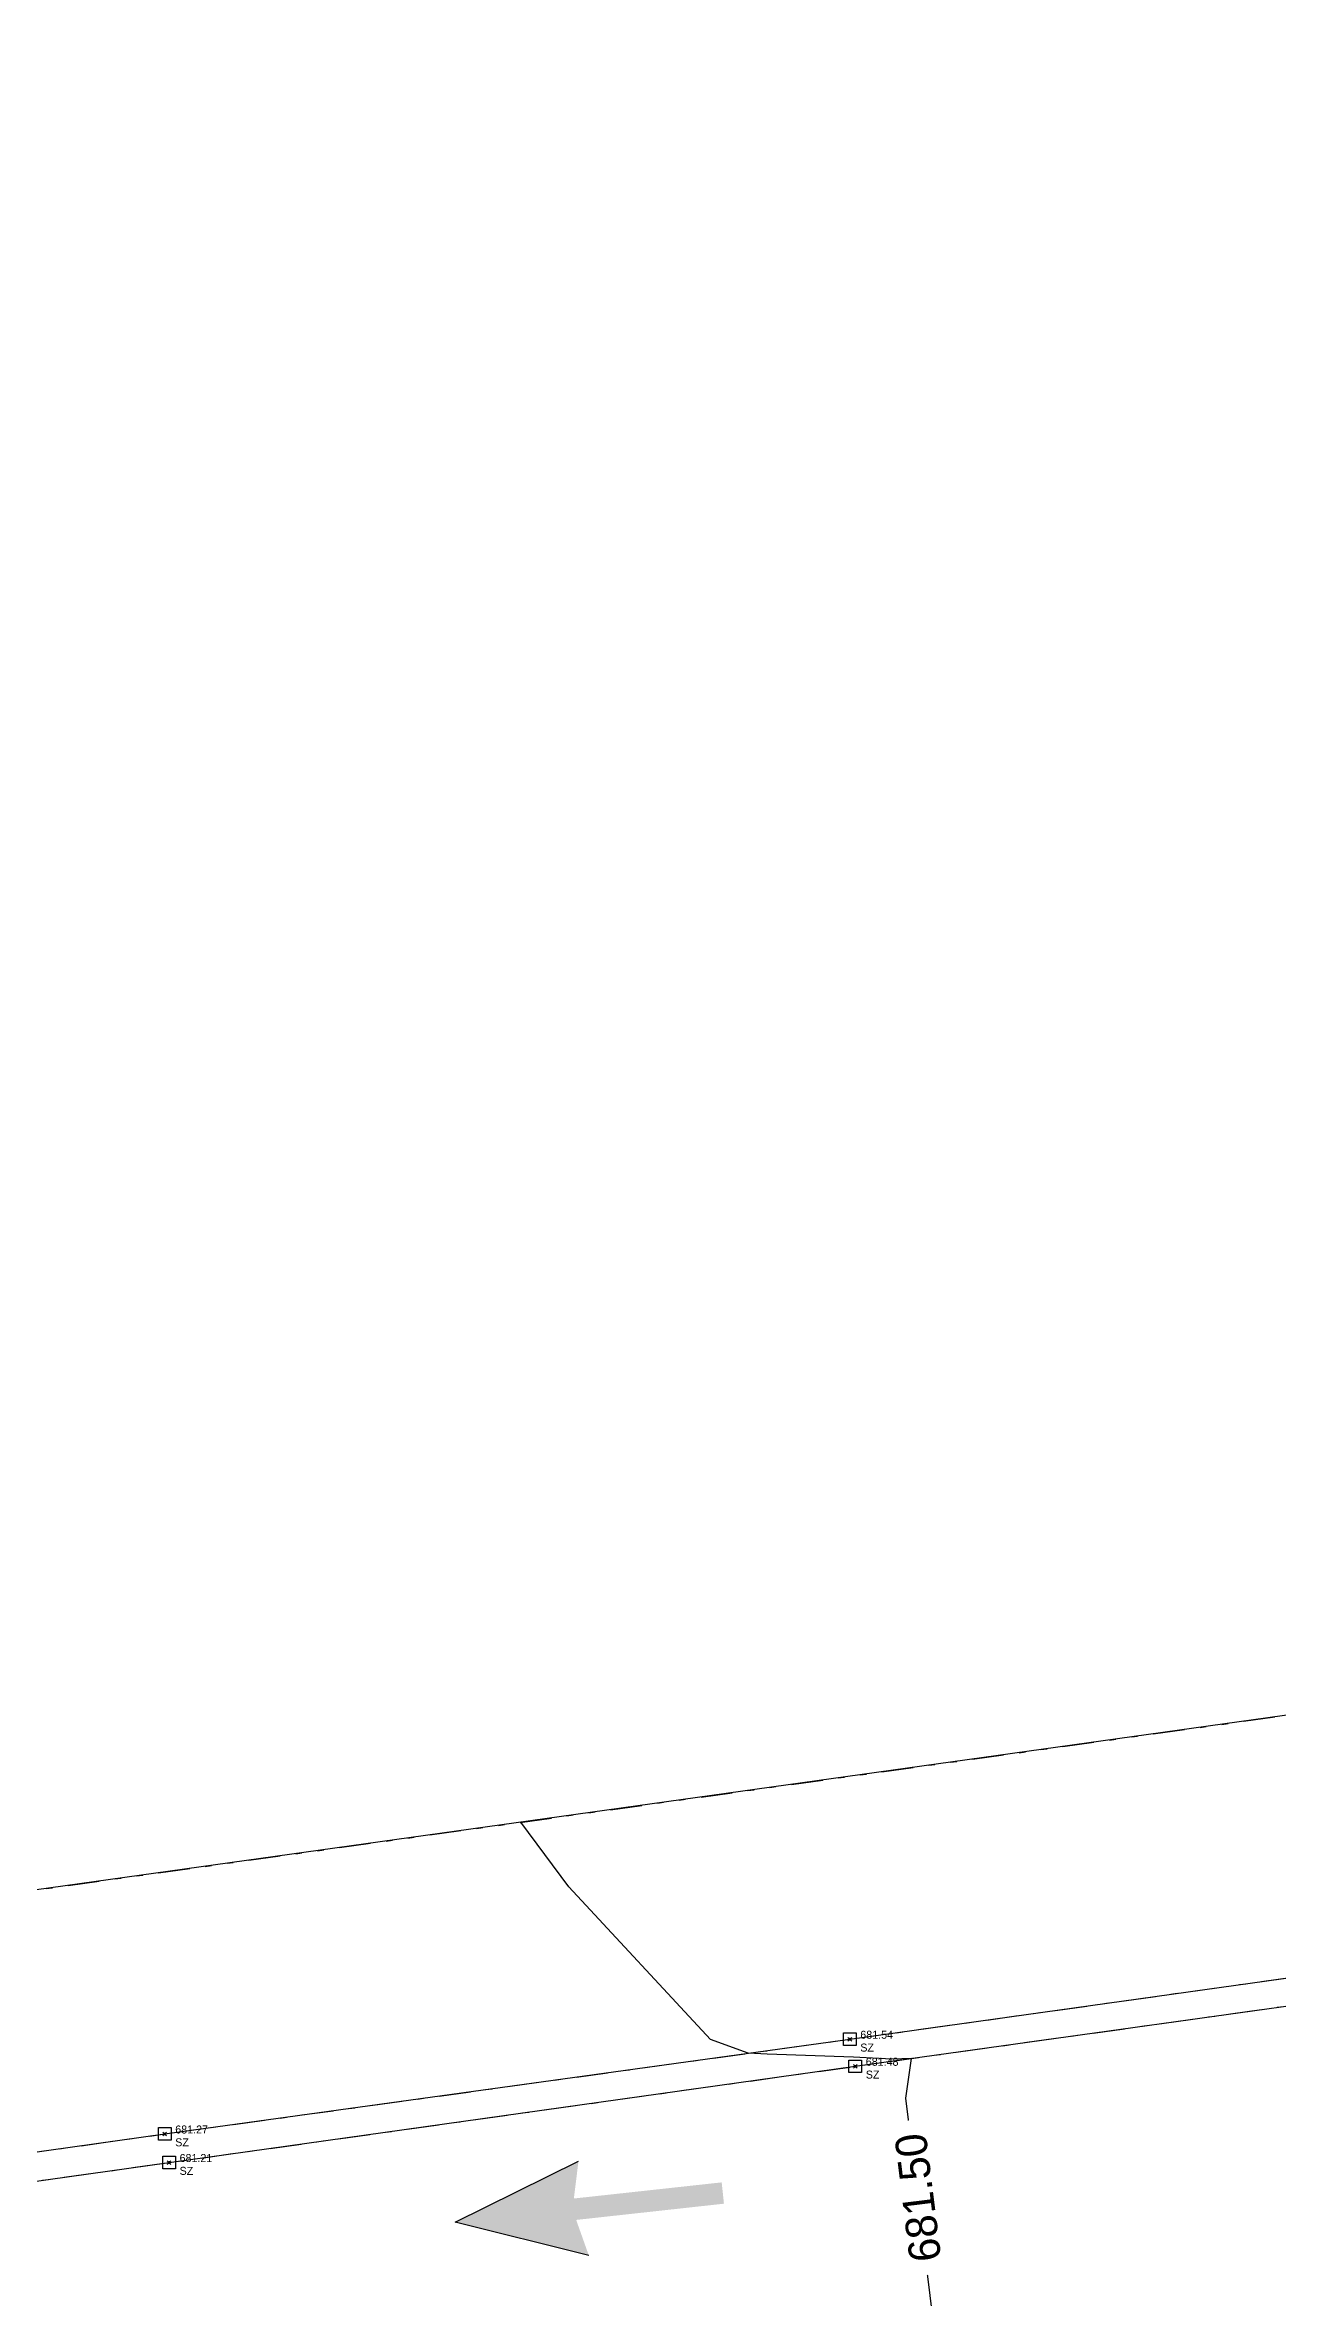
# Model space of a CAD drawing. Extents: x 350769 to 354978, y 6304672 to 6307963.
# Drawn here: x 352734.33 to 352753.91, y 6305606.7 to 6305642.46 of the extents above; entities that cross this region are included whole.
import ezdxf

# ---------------------------------------------------------------- set-up
doc = ezdxf.new("R2010")
doc.units = 0
doc.header["$PDMODE"] = 35
doc.header["$PDSIZE"] = 0.03
for name, pattern in [('CONTINUOS', [0]), ('DIVIDE', [1.25, 0.5, -0.25, 0, -0.25, 0, -0.25]), ('JPG_DASHDOT', [1, 0.5, -0.25, 0, -0.25])]:
    doc.linetypes.add(name, pattern=pattern)
doc.layers.get('0').update_dxf_attribs({"linetype": 'CONTINUOUS'})
for name, color, linetype in [('03_S2_Pav ext_Borde vereda', 7, 'CONTINUOUS'), ('1-LINEA DE CIERRO', 7, 'DIVIDE'), ('1-PAVIMENTO', 161, 'CONTINUOUS'), ('1-SEÑALETICA', 2, 'CONTINUOUS'), ('1-SOLERA_ZARPA', 222, 'CONTINUOUS'), ('C-TINN', 5, 'CONTINUOUS'), ('C-TOPO - BORDE - 2', 7, 'CONTINUOUS'), ('C-TOPO-MINR', 8, 'CONTINUOUS'), ('TOP-URB-SOLERAS', 2, 'JPG_DASHDOT'), ('V-NODE DIC 2005', 4, 'CONTINUOUS'), ('V-NODE-TEXT DIC 2005', 2, 'CONTINUOUS'), ('Z-CR', 253, 'CONTINUOUS')]:
    doc.layers.add(name, color=color, linetype=linetype)
doc.layers.add('0_ASD_TOPOGRAFIA_ELEMENTOS', color=7, linetype='CONTINUOS', lineweight=5, true_color=0xbdbdbd)

# ---------------------------------------------------------------- blocks, each defined once
blk = doc.blocks.new('A$C00085B3A')
at = {"layer": '1-SEÑALETICA'}
blk.add_hatch(color=256, dxfattribs=at).paths.add_polyline_path([(0.999, 1.408), (0.621, 1.281), (0.476, 2.848), (0.25, 2.828), (0.394, 1.26), (0, 1.316), (0.624, 0)])
for p, q in [((0.624, 0), (0, 1.316)), ((0.999, 1.408), (0.624, 0))]:
    blk.add_line(p, q, dxfattribs=at)
blk = doc.blocks.new('*U1327')
at = {"color": 0, "linetype": 'ByBlock', "lineweight": -2, "transparency": 16777216}
blk.add_point((0, 0), dxfattribs=at)
blk = doc.blocks.new('*U2002', base_point=(352736.285, 6305609.245))
at = {"layer": 'V-NODE-TEXT DIC 2005', "linetype": 'ByBlock', "char_height": 0.127}
for s, insert, attachment_point in [('681.27', (352736.452, 6305609.316), 4), ('SZ', (352736.452, 6305609.177), 1)]:
    blk.add_mtext(s, dxfattribs=dict(at, insert=insert, attachment_point=attachment_point))
blk = doc.blocks.new('*U2003', base_point=(352736.285, 6305609.245))
at = {"layer": 'V-NODE-TEXT DIC 2005', "color": 2, "lineweight": -2}
blk.add_blockref('*U2002', (352736.285, 6305609.245), dxfattribs=at)
blk = doc.blocks.new('*U2000', base_point=(352736.354, 6305608.792))
at = {"layer": 'V-NODE-TEXT DIC 2005', "linetype": 'ByBlock', "char_height": 0.127}
for s, insert, attachment_point in [('681.21', (352736.521, 6305608.863), 4), ('SZ', (352736.521, 6305608.724), 1)]:
    blk.add_mtext(s, dxfattribs=dict(at, insert=insert, attachment_point=attachment_point))
blk = doc.blocks.new('*U2001', base_point=(352736.354, 6305608.792))
at = {"layer": 'V-NODE-TEXT DIC 2005', "color": 2, "lineweight": -2}
blk.add_blockref('*U2000', (352736.354, 6305608.792), dxfattribs=at)
blk = doc.blocks.new('*U1992', base_point=(352747.164, 6305610.749))
at = {"layer": 'V-NODE-TEXT DIC 2005', "linetype": 'ByBlock', "char_height": 0.127}
for s, insert, attachment_point in [('681.54', (352747.331, 6305610.82), 4), ('SZ', (352747.331, 6305610.681), 1)]:
    blk.add_mtext(s, dxfattribs=dict(at, insert=insert, attachment_point=attachment_point))
blk = doc.blocks.new('*U1993', base_point=(352747.164, 6305610.749))
at = {"layer": 'V-NODE-TEXT DIC 2005', "color": 2, "lineweight": -2}
blk.add_blockref('*U1992', (352747.164, 6305610.749), dxfattribs=at)
blk = doc.blocks.new('*U1988', base_point=(352747.251, 6305610.32))
at = {"layer": 'V-NODE-TEXT DIC 2005', "linetype": 'ByBlock', "char_height": 0.127}
for s, insert, attachment_point in [('681.48', (352747.418, 6305610.391), 4), ('SZ', (352747.418, 6305610.252), 1)]:
    blk.add_mtext(s, dxfattribs=dict(at, insert=insert, attachment_point=attachment_point))
blk = doc.blocks.new('*U1989', base_point=(352747.251, 6305610.32))
at = {"layer": 'V-NODE-TEXT DIC 2005', "color": 2, "lineweight": -2}
blk.add_blockref('*U1988', (352747.251, 6305610.32), dxfattribs=at)
blk = doc.blocks.new('TOPOGRAFIA')
at = {"layer": '1-LINEA DE CIERRO', "color": 9, "true_color": 0xbdbdbd, "flags": 128}
blk.add_lwpolyline([(390697.356, 6302608.036), (390754.466, 6302616.009), (390764.989, 6302621.381)], dxfattribs=at)
at = {"layer": '1-PAVIMENTO', "color": 9, "true_color": 0xbdbdbd, "flags": 128}
blk.add_lwpolyline([(390668.148, 6302632.194), (390668.831, 6302627.101, 0.159044), (390675.845, 6302612.032, 0.22832), (390697.602, 6302603.489), (390712.703, 6302605.557), (390724.09, 6302607.14), (390736.298, 6302608.851), (390747.195, 6302610.379), (390754.794, 6302611.441, 0.108642), (390761.317, 6302613.463), (390766.784, 6302616.327, 0.220273), (390770.11, 6302620.74), (390769.879, 6302620.745), (390769.947, 6302621.209), (390770, 6302621.834), (390768.228, 6302634.564), (390767.169, 6302642.291), (390764.737, 6302659.767)], format="xyb", dxfattribs=at)
at = {"layer": '1-SOLERA_ZARPA', "color": 9, "true_color": 0xbdbdbd, "flags": 128}
for points in [[(390747.108, 6302610.808), (390754.75, 6302611.88)], [(390736.229, 6302609.305), (390747.108, 6302610.808)], [(390724.01, 6302607.588), (390736.229, 6302609.305)]]:
    blk.add_lwpolyline(points, dxfattribs=at)
at = {"layer": 'C-TINN', "color": 9, "linetype": 'Continuous', "lineweight": -3, "true_color": 0xbdbdbd}
for points, elevation in [([(390747.008, 6302610.708), (390747.008, 6302610.908), (390747.208, 6302610.908), (390747.208, 6302610.708), (390747.008, 6302610.708)], 681.54), ([(390747.095, 6302610.279), (390747.095, 6302610.479), (390747.295, 6302610.479), (390747.295, 6302610.279), (390747.095, 6302610.279)], 681.48), ([(390736.129, 6302609.205), (390736.129, 6302609.405), (390736.329, 6302609.405), (390736.329, 6302609.205), (390736.129, 6302609.205)], 681.27), ([(390736.198, 6302608.751), (390736.198, 6302608.951), (390736.398, 6302608.951), (390736.398, 6302608.751), (390736.198, 6302608.751)], 681.21)]:
    blk.add_lwpolyline(points, dxfattribs=dict(at, elevation=elevation))
for p in [(390747.108, 6302610.808, 681.54), (390747.195, 6302610.379, 681.48), (390736.229, 6302609.305, 681.27), (390736.298, 6302608.851, 681.21)]:
    blk.add_point(p, dxfattribs=at)
at = {"layer": 'C-TOPO - BORDE - 2', "color": 9, "true_color": 0xbdbdbd, "elevation": 679.82}
blk.add_lwpolyline([(390760.023, 6302657.561), (390762.163, 6302641.971), (390764.498, 6302624.988), (390754.466, 6302616.009), (390697.356, 6302608.036), (390685.703, 6302610.198), (390681.038, 6302613.224), (390673.539, 6302625.777), (390670.815, 6302633.172), (390661.629, 6302631.257), (390657.843, 6302630.1), (390660.636, 6302611.407), (390660.207, 6302605.8), (390655.416, 6302599.231), (390654.172, 6302598.447), (390633.385, 6302590.141), (390631.506, 6302597.027), (390628.119, 6302609.853), (390625.986, 6302617.9), (390624.02, 6302625.566), (390621.9, 6302633.546), (390618.879, 6302644.777)], dxfattribs=at)
at = {"layer": 'C-TOPO-MINR', "color": 9, "linetype": 'Continuous', "lineweight": -3, "true_color": 0xbdbdbd, "elevation": 681.5}
blk.add_lwpolyline([(390750.827, 6302599.572), (390750.864, 6302599.921), (390746.432, 6302603.585), (390747.53, 6302603.958), (390749.123, 6302604.423), (390749.058, 6302604.448), (390748.67, 6302604.422), (390747.998, 6302609.874), (390748.089, 6302610.504), (390747.776, 6302610.494), (390747.166, 6302610.522), (390745.797, 6302610.571), (390745.496, 6302610.585), (390744.897, 6302610.802), (390742.646, 6302613.226), (390741.883, 6302614.252)], dxfattribs=at)
at = {"layer": 'V-NODE DIC 2005', "color": 9, "lineweight": -2, "true_color": 0xbdbdbd, "rotation": 359.9963883938062}
for p in [(390747.108, 6302610.808), (390747.195, 6302610.379), (390736.229, 6302609.304), (390736.298, 6302608.851)]:
    blk.add_blockref('*U1327', p, dxfattribs=at)
at = {"layer": 'V-NODE-TEXT DIC 2005', "color": 9, "lineweight": -2, "true_color": 0xbdbdbd, "rotation": 359.9963883938062}
for name, p in [('*U1993', (390747.108, 6302610.808)), ('*U1989', (390747.195, 6302610.379)), ('*U2003', (390736.229, 6302609.304)), ('*U2001', (390736.298, 6302608.851))]:
    blk.add_blockref(name, p, dxfattribs=at)
at = {"layer": 'Z-CR', "color": 9, "true_color": 0xbdbdbd, "xscale": 1.500000000356117, "yscale": 1.500000000356117, "zscale": 1.500000000356117, "rotation": 270.9785513578615}
blk.add_blockref('A$C00085B3A', (390740.826, 6302608.839), dxfattribs=at)
at = {"layer": 'C-TOPO-MINR', "color": 9, "linetype": 'Continuous', "lineweight": -3, "true_color": 0xbdbdbd, "insert": (390748.193, 6302608.294, 681.5), "char_height": 0.5, "width": 2.40476, "attachment_point": 5, "rotation": 97.0218, "bg_fill": 3, "box_fill_scale": 1.0635, "bg_fill_color": 256, "bg_fill_true_color": 13158600, "bg_fill_transparency": 0}
blk.add_mtext('681.50', dxfattribs=at)

msp = doc.modelspace()

# ---------------------------------------------------------------- hatches: boundary and pattern name
at = {"layer": '03_S2_Pav ext_Borde vereda'}
h = msp.add_hatch(dxfattribs=at)
h.set_pattern_fill('DOTS', color=256, scale=0.2)
h.set_pattern_definition([(0, (0, 0), (0.079375, 0.15875), [0, -0.15875])])
edge = h.paths.add_edge_path()
edge.add_arc((352748.807, 6305741.269), 0.6, 191.9515, 355.6455, ccw=False)
edge.add_arc((352792.166, 6305750.447), 44.919, 191.6658, 191.9515, ccw=False)
edge.add_line((352748.174, 6305741.364), (352741.238, 6305741.435))
edge.add_arc((352792.166, 6305750.447), 51.719, 188.0126, 190.0351, ccw=False)
edge.add_line((352740.951, 6305743.238), (352740.749, 6305743.24))
edge.add_arc((352792.166, 6305750.447), 51.919, 187.9792, 192.0603)
edge.add_arc((352692.496, 6305729.152), 50, 5.6038, 12.0603, ccw=False)
edge.add_arc((352885.486, 6305749.065), 144.016, 185.9908, 195.05624)
edge.add_arc((352743.517, 6305710.875), 3, -16.8305, 15.0562, ccw=False)
edge.add_line((352746.389, 6305710.007), (352745.329, 6305706.502))
edge.add_arc((352748.2, 6305705.634), 3, 163.1695, 198.1695)
edge.add_line((352745.35, 6305704.698), (352746.83, 6305700.188))
edge.add_arc((353217.983, 6305866.064), 499.5, 199.39537, 202.53487)
edge.add_line((352756.622, 6305674.633), (352763.639, 6305654.529))
edge.add_line((352763.639, 6305654.529), (352766.426, 6305646.435))
edge.add_arc((352769.263, 6305647.412), 3, 199.0021, 234.0031)
edge.add_line((352767.5, 6305644.985), (352769.962, 6305643.197))
edge.add_arc((352768.198, 6305640.77), 3, 17.9764, 54.0015, ccw=False)
edge.add_arc((351870.786, 6305349.592), 946.469, 17.70596, 17.976359, ccw=False)
edge.add_arc((357774.17, 6306970.411), 5176.321, 194.922513, 195.061819)
edge.add_arc((352345.674, 6305526.266), 441.256, 9.34098, 12.96792, ccw=False)
edge.add_line((352781.079, 6305597.886), (352781.449, 6305594.732))
edge.add_line((352781.449, 6305594.732), (352781.712, 6305591.66))
edge.add_line((352781.712, 6305591.66), (352781.839, 6305588.604))
edge.add_line((352781.839, 6305588.604), (352781.836, 6305585.625))
edge.add_line((352781.836, 6305585.625), (352781.765, 6305582.656))
edge.add_line((352781.765, 6305582.656), (352781.694, 6305579.728))
edge.add_line((352781.694, 6305579.728), (352781.692, 6305576.786))
edge.add_line((352781.692, 6305576.786), (352781.816, 6305573.824))
edge.add_line((352781.816, 6305573.824), (352782.133, 6305570.857))
edge.add_line((352782.133, 6305570.857), (352782.422, 6305567.893))
edge.add_arc((352351.016, 6305527.324), 433.31, 3.22552, 5.37215, ccw=False)
edge.add_line((352783.639, 6305551.705), (352784.663, 6305533.533))
edge.add_line((352784.663, 6305533.533), (352784.863, 6305533.544))
edge.add_line((352784.863, 6305533.544), (352784.761, 6305535.341))
edge.add_line((352784.761, 6305535.341), (352791.052, 6305535.696))
edge.add_line((352791.052, 6305535.696), (352790.129, 6305552.071))
edge.add_arc((352351.167, 6305527.339), 439.658, 3.2247, 6.06057)
edge.add_arc((352790.357, 6305573.969), 2, 6.0606, 186.0606, ccw=False)
edge.add_arc((352351.162, 6305527.338), 443.663, 3.21745, 6.06057, ccw=False)
edge.add_line((352794.126, 6305552.239), (352795.045, 6305535.921))
edge.add_line((352795.045, 6305535.921), (352802.334, 6305536.332))
edge.add_line((352802.334, 6305536.332), (352802.435, 6305534.534))
edge.add_line((352802.435, 6305534.534), (352802.635, 6305534.546))
edge.add_line((352802.635, 6305534.546), (352801.614, 6305552.661))
edge.add_arc((352351.183, 6305527.34), 451.142, 3.21751, 7.53958)
edge.add_line((352798.425, 6305586.535), (352797.901, 6305589.489))
edge.add_line((352797.901, 6305589.489), (352797.337, 6305592.434))
edge.add_line((352797.337, 6305592.434), (352796.696, 6305595.358))
edge.add_line((352796.696, 6305595.358), (352795.983, 6305598.257))
edge.add_line((352795.983, 6305598.257), (352795.231, 6305601.141))
edge.add_line((352795.231, 6305601.141), (352794.478, 6305604.033))
edge.add_line((352794.478, 6305604.033), (352793.76, 6305606.951))
edge.add_line((352793.76, 6305606.951), (352793.112, 6305609.908))
edge.add_line((352793.112, 6305609.908), (352792.539, 6305612.89))
edge.add_line((352792.539, 6305612.89), (352792.032, 6305615.833))
edge.add_arc((352349.379, 6305527.058), 451.467, 11.34037, 13.00836)
edge.add_arc((357774.17, 6306970.411), 5162.321, 194.999983, 195.064624, ccw=False)
edge.add_arc((357774.17, 6306970.411), 5162.321, 194.918755, 194.999983, ccw=False)
edge.add_arc((351870.786, 6305349.592), 960.469, 17.685582, 18.028446)
edge.add_line((352784.099, 6305646.847), (352779.713, 6305660.065))
edge.add_line((352779.713, 6305660.065), (352778.245, 6305664.271))
edge.add_arc((352781.077, 6305665.26), 3, 164.2427, 199.242, ccw=False)
edge.add_line((352778.19, 6305666.074), (352779.097, 6305669.287))
edge.add_arc((352776.209, 6305670.102), 3, 344.2427, 379.2412)
edge.add_line((352779.042, 6305671.091), (352775.313, 6305681.773))
edge.add_arc((353217.983, 6305866.064), 479.5, 199.39537, 202.60286, ccw=False)
edge.add_arc((352886.447, 6305749.311), 128.007, 193.01673, 199.38233, ccw=False)
edge.add_line((352761.729, 6305720.48), (352761.207, 6305722.929))
edge.add_arc((352758.273, 6305722.303), 3, 12.0434, 47.0434)
edge.add_line((352760.317, 6305724.499), (352758.056, 6305726.605))
edge.add_arc((352760.094, 6305728.805), 3, 189.0153, 227.1838, ccw=False)
edge.add_arc((352890.905, 6305749.734), 135.474, 186.61724, 189.08835, ccw=False)
edge.add_arc((352776.2, 6305736.427), 20, 179.05, 186.6144, ccw=False)
edge.add_arc((352822.484, 6305735.659), 66.291, 173.57381, 179.05002, ccw=False)
edge.add_line((352756.61, 6305743.079), (352756.409, 6305743.081))
edge.add_arc((352822.484, 6305735.659), 66.491, 173.59144, 175.14861)
edge.add_line((352756.232, 6305741.282), (352749.412, 6305741.352))
edge.add_arc((352781.038, 6305739.581), 31.675, 176.7951, 177.0268)

# ---------------------------------------------------------------- linework, layer by layer
at = {"layer": '1-LINEA DE CIERRO', "flags": 128}
msp.add_lwpolyline([(352697.356, 6305608.036), (352754.466, 6305616.009), (352764.989, 6305621.381)], dxfattribs=at)
at = {"layer": 'C-TOPO - BORDE - 2', "elevation": 679.82}
msp.add_lwpolyline([(352760.023, 6305657.561), (352762.163, 6305641.971), (352764.498, 6305624.988), (352754.466, 6305616.009), (352697.356, 6305608.036), (352685.703, 6305610.198), (352681.038, 6305613.224), (352673.539, 6305625.777), (352670.815, 6305633.172), (352661.629, 6305631.257), (352657.843, 6305630.1), (352660.636, 6305611.407), (352660.207, 6305605.8), (352655.416, 6305599.231), (352654.172, 6305598.447), (352633.385, 6305590.141), (352631.506, 6305597.027), (352628.119, 6305609.853), (352625.986, 6305617.9), (352624.02, 6305625.566), (352621.9, 6305633.546), (352618.879, 6305644.777)], dxfattribs=at)
at = {"layer": 'TOP-URB-SOLERAS', "flags": 128}
msp.add_lwpolyline([(352668.148, 6305632.194), (352668.831, 6305627.101, 0.159044), (352675.845, 6305612.032, 0.22832), (352697.602, 6305603.489), (352712.703, 6305605.557), (352724.09, 6305607.14), (352736.298, 6305608.851), (352747.195, 6305610.379), (352754.794, 6305611.441, 0.108642), (352761.317, 6305613.463), (352766.784, 6305616.327, 0.220273), (352770.11, 6305620.74), (352769.879, 6305620.745), (352769.947, 6305621.209), (352770, 6305621.834), (352768.228, 6305634.564), (352767.169, 6305642.291), (352764.737, 6305659.767)], format="xyb", dxfattribs=at)
for points in [[(352747.108, 6305610.808), (352754.75, 6305611.88)], [(352736.229, 6305609.305), (352747.108, 6305610.808)], [(352724.01, 6305607.588), (352736.229, 6305609.305)]]:
    msp.add_lwpolyline(points, dxfattribs=at)

# ---------------------------------------------------------------- block references
at = {"layer": 'Z-CR', "xscale": 1.500000000356124, "yscale": 1.500000000356124, "zscale": 1.500000000356124, "rotation": 270.9785513578615}
msp.add_blockref('A$C00085B3A', (352740.826, 6305608.839), dxfattribs=at)

# ---------------------------------------------------------------- next in the draw order: block references
at = {"layer": '0_ASD_TOPOGRAFIA_ELEMENTOS', "color": 30, "true_color": 0xf26507}
msp.add_blockref('TOPOGRAFIA', (-38000, 3000), dxfattribs=at)

doc.saveas('drawing.dxf')
